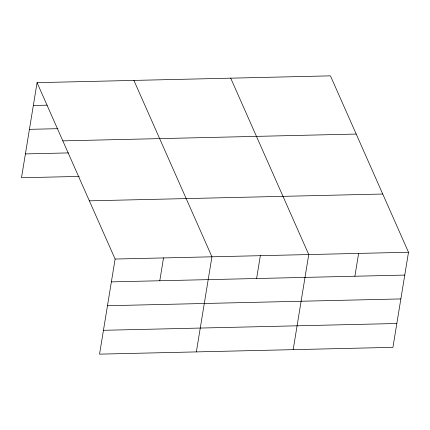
<?xml version="1.0" encoding="UTF-8"?>
<svg xmlns="http://www.w3.org/2000/svg" width="430" height="430" viewBox="0 0 430 430"><rect width="100%" height="100%" fill="white"/><g stroke="black" fill="none" stroke-linecap="round" stroke-linejoin="round"><path stroke-width="0.64" d="M37.071 82.657L115.116 259.048L99.545 354.143L392.929 347.343L408.5 252.249L330.455 75.857L37.071 82.657L21.5 177.751L79.19 176.418M159.788 280.758L163.524 257.925M196.359 351.901L211.936 256.801L133.891 80.41M256.602 278.516L260.344 255.683M293.179 349.654L308.751 254.56L230.706 78.169M354.884 276.237L358.625 253.404M33.336 105.49L47.257 105.167M29.428 129.339L57.942 128.678M62.828 140.863L356.212 134.063M25.408 153.908L68.51 152.908M89.365 200.837L382.743 194.037M115.116 259.048L408.5 252.249M111.375 281.881L404.759 275.082M107.473 305.73L400.857 298.931M103.447 330.299L396.831 323.5"/></g></svg>
